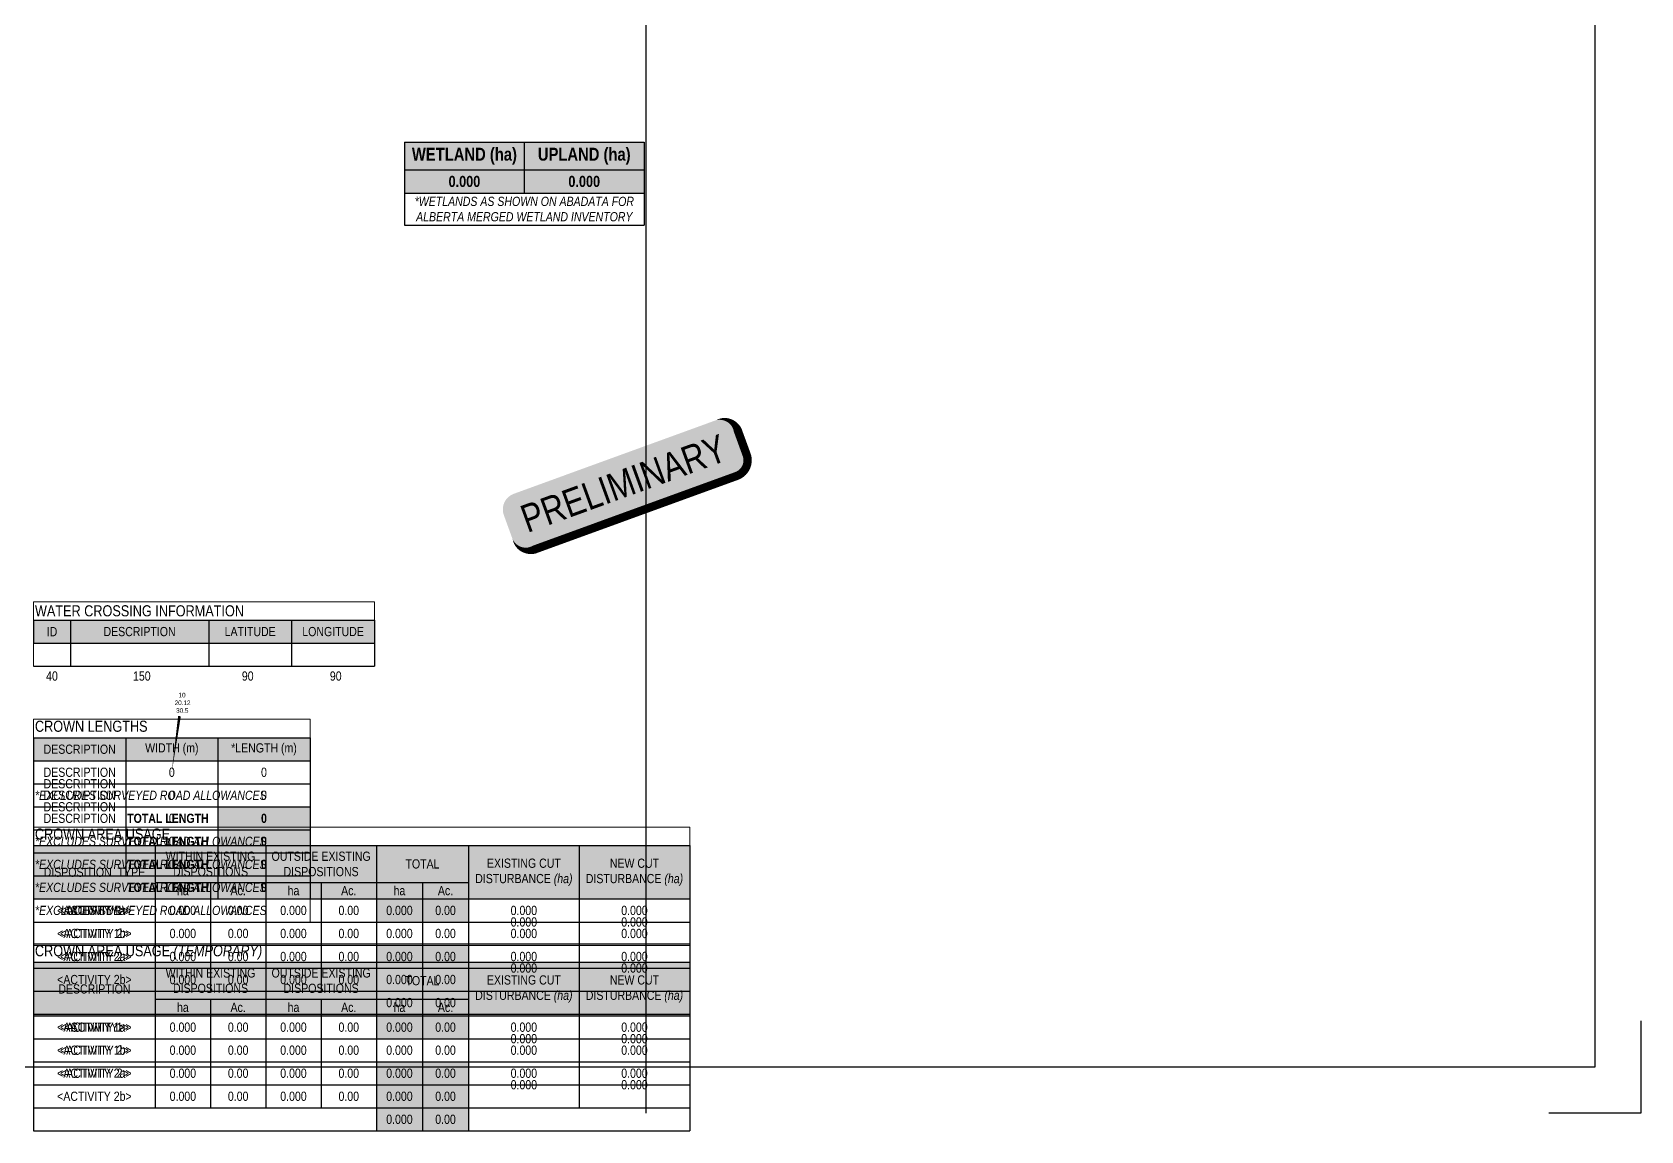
# Paper-space layout 'A' of a CAD drawing. Extents: x -3221 to 18, y -37 to 2387.
# Drawn here: x -1728 to 18, y -37 to 1155 of the extents above; entities that cross this region are included whole.
import ezdxf

# ---------------------------------------------------------------- set-up
doc = ezdxf.new("R2010")
doc.units = 0
doc.header["$LTSCALE"] = 5
doc.layers.get('Defpoints').update_dxf_attribs({"color": 9})
doc.layers.add('CG-NOTES', color=7, linetype='Continuous')
doc.layers.add('CG-PRELIM', color=7, linetype='Continuous')
doc.styles.add('0', font='ARIALN.TTF')
doc.styles.add('100L', font='ARIALN.TTF', dxfattribs={"height": 11})
doc.styles.add('80', font='ARIALN.TTF', dxfattribs={"height": 10})
doc.styles.add('80L', font='ARIALN.TTF', dxfattribs={"height": 10})
doc.styles.add('BOLD', font='ARIALNB.TTF')

# ---------------------------------------------------------------- blocks, each defined once
blk = doc.blocks.new('*U178')
at = {"color": 2}
for p, q in [((50, 2136), (50, -50)), ((50, -50), (-3088.5, -50))]:
    blk.add_line(p, q, dxfattribs=at)
blk.add_line((100, -100), (100, -100))
at = {"layer": 'Defpoints', "ltscale": 5}
for p, q in [((-979.5, 2186), (-979.5, -100)), ((100, 0), (100, -100)), ((100, -100), (0, -100))]:
    blk.add_line(p, q, dxfattribs=at)
blk = doc.blocks.new('*U353')
h = blk.add_hatch(color=50)
edge = h.paths.add_edge_path()
edge.add_line((-39, -11.5), (39, -11.5))
edge.add_arc((39, -5.5), 6, 270, 360)
edge.add_line((45, -5.5), (45, 4))
edge.add_arc((39, 4), 6, 0, 90)
edge.add_line((39, 10), (-39, 10))
edge.add_arc((-39, 4), 6, 90, 180)
edge.add_line((-45, 4), (-45, -5.5))
edge.add_arc((-39, -5.5), 6, 180, 270)
at = {"flags": 128}
blk.add_lwpolyline([(-39, -11.5, 3, 3, 0), (39, -11.5, 3, 3, 0.414214), (45, -5.5, 3, 3, 0), (45, 4, 3, 0, 0.414214), (39, 10, 0, 0, 0), (-39, 10, 0, 0, 0.414214), (-45, 4, 0, 0, 0), (-45, -5.5, 0, 3, 0.414214)], format="xyseb", close=True, dxfattribs=at)
at = {"style": '80'}
blk.add_attdef('ENTER_TEXT_001', (-26.85, -4.92), '', height=10, dxfattribs=at)
blk = doc.blocks.new('*T330')
at = {"layer": 'CG-NOTES', "color": 0, "lineweight": -2, "transparency": 16777216}
for p, q in [((0, 0), (260, 0)), ((0, 0), (0, -90)), ((130, 0), (130, -55)), ((260, 0), (260, -90)), ((0, -30), (260, -30)), ((0, -55), (260, -55)), ((0, -90), (260, -90))]:
    blk.add_line(p, q, dxfattribs=at)
at = {"layer": 'CG-NOTES', "color": 254, "transparency": 16777216}
for points in [[(0, 0), (0, -30), (130, 0), (130, -30)], [(130, 0), (130, -30), (260, 0), (260, -30)], [(0, -30), (0, -55), (130, -30), (130, -55)], [(130, -30), (130, -55), (260, -30), (260, -55)]]:
    blk.add_solid(points, dxfattribs=at)
at = {"layer": 'CG-NOTES', "color": 154, "transparency": 16777216, "char_height": 14, "width": 125, "attachment_point": 5, "style": '100L'}
for s, insert in [('{\\fArial Narrow|b1|i0|c0|p34;WETLAND (ha)}', (65, -15)), ('{\\fArial Narrow|b1|i0|c0|p34;UPLAND (ha)}', (195, -15))]:
    blk.add_mtext(s, dxfattribs=dict(at, insert=insert))
at = {"layer": 'CG-NOTES', "color": 1, "transparency": 16777216, "attachment_point": 5, "style": '0'}
for s, insert, char_height, width in [('{\\fArial Narrow|b1|i0|c0|p34;\\C240;0.000}', (65, -42.5), 12, 125), ('{\\fArial Narrow|b1|i0|c0|p34;\\C240;0.000}', (195, -42.5), 12, 125), ('{\\fArial Narrow|b0|i1|c0|p34;\\C256;*WETLANDS AS SHOWN ON ABADATA FOR ALBERTA MERGED WETLAND INVENTORY}', (130, -72.5), 10, 255)]:
    blk.add_mtext(s, dxfattribs=dict(at, insert=insert, char_height=char_height, width=width))
blk = doc.blocks.new('*U328')
blk.add_blockref('*T330', (-362.8, -964.9))
blk = doc.blocks.new('*T333')
at = {"layer": 'CG-NOTES', "color": 0, "linetype": 'ByBlock', "lineweight": -2, "transparency": 16777216}
for p, q in [((0, -20), (712, -20)), ((0, -20), (0, -78)), ((132, -20), (132, -78)), ((252, -20), (252, -78)), ((372, -20), (372, -78)), ((472, -20), (472, -78)), ((592, -20), (592, -78)), ((712, -20), (712, -78)), ((132, -60), (472, -60)), ((192, -60), (192, -78)), ((312, -60), (312, -78)), ((422, -60), (422, -78)), ((0, -78), (712, -78))]:
    blk.add_line(p, q, dxfattribs=at)
at = {"layer": 'CG-NOTES', "color": 254, "transparency": 16777216}
for points in [[(0, -20), (0, -78), (132, -20), (132, -78)], [(132, -20), (132, -60), (252, -20), (252, -60)], [(252, -20), (252, -60), (372, -20), (372, -60)], [(372, -20), (372, -60), (472, -20), (472, -60)], [(472, -20), (472, -78), (592, -20), (592, -78)], [(592, -20), (592, -78), (712, -20), (712, -78)], [(132, -60), (132, -78), (192, -60), (192, -78)], [(192, -60), (192, -78), (252, -60), (252, -78)], [(252, -60), (252, -78), (312, -60), (312, -78)], [(312, -60), (312, -78), (372, -60), (372, -78)], [(372, -60), (372, -78), (422, -60), (422, -78)], [(422, -60), (422, -78), (472, -60), (472, -78)]]:
    blk.add_solid(points, dxfattribs=at)
at = {"layer": 'Defpoints', "color": 8, "linetype": 'ByBlock', "lineweight": 0, "transparency": 16777216}
for p, q in [((0, 0), (712, 0)), ((0, 0), (0, -20)), ((712, 0), (712, -20))]:
    blk.add_line(p, q, dxfattribs=at)
at = {"layer": 'CG-NOTES', "color": 14, "transparency": 16777216, "insert": (1.5, -1.5), "char_height": 12, "width": 709, "attachment_point": 1, "style": '80'}
blk.add_mtext('CROWN AREA USAGE', dxfattribs=at)
at = {"layer": 'CG-NOTES', "color": 1, "transparency": 16777216, "char_height": 10, "attachment_point": 5, "style": '80'}
for s, insert, width in [('WITHIN EXISTING DISPOSITIONS', (192, -40), 117), ('OUTSIDE EXISTING DISPOSITIONS', (312, -40), 117), ('TOTAL', (422, -40), 97), ('EXISTING CUT DISTURBANCE {\\fArial Narrow|b0|i1|c0|p34;(ha)}', (532, -49), 117), ('NEW CUT DISTURBANCE {\\fArial Narrow|b0|i1|c0|p34;(ha)}', (652, -49), 117), ('DISPOSITION  TYPE', (66, -49), 129), ('ha', (162, -69), 57), ('Ac.', (222, -69), 57), ('ha', (282, -69), 57), ('Ac.', (342, -69), 57), ('ha', (397, -69), 47), ('Ac.', (447, -69), 47)]:
    blk.add_mtext(s, dxfattribs=dict(at, insert=insert, width=width))
blk = doc.blocks.new('*T366')
at = {"layer": 'CG-NOTES', "color": 0, "linetype": 'ByBlock', "lineweight": -2, "transparency": 16777216}
for p, q in [((0, 0), (712, 0)), ((0, 0), (0, -25)), ((132, 0), (132, -25)), ((192, 0), (192, -25)), ((252, 0), (252, -25)), ((312, 0), (312, -25)), ((372, 0), (372, -25)), ((422, 0), (422, -25)), ((472, 0), (472, -25)), ((592, 0), (592, -25)), ((712, 0), (712, -25)), ((0, -25), (712, -25))]:
    blk.add_line(p, q, dxfattribs=at)
at = {"layer": 'CG-NOTES', "color": 254, "transparency": 16777216}
for points in [[(372, 0), (372, -25), (422, 0), (422, -25)], [(422, 0), (422, -25), (472, 0), (472, -25)]]:
    blk.add_solid(points, dxfattribs=at)
at = {"layer": 'CG-NOTES', "transparency": 16777216, "insert": (66, -12.5), "char_height": 10, "width": 129, "attachment_point": 5, "style": '80'}
blk.add_mtext('<ACTIVITY>', dxfattribs=at)
at = {"layer": 'CG-NOTES', "color": 0, "transparency": 16777216, "char_height": 10, "attachment_point": 5, "style": '80L'}
for s, insert, width in [('0.000', (162, -12.5), 57), ('0.00', (222, -12.5), 57), ('0.000', (282, -12.5), 57), ('0.00', (342, -12.5), 57), ('0.000', (397, -12.5), 47), ('0.00', (447, -12.5), 47), ('0.000', (532, -12.5), 117), ('0.000', (652, -12.5), 117)]:
    blk.add_mtext(s, dxfattribs=dict(at, insert=insert, width=width))
blk = doc.blocks.new('*T367')
at = {"layer": 'CG-NOTES', "color": 0, "linetype": 'ByBlock', "lineweight": -2, "transparency": 16777216}
for p, q in [((0, 0), (712, 0)), ((0, 0), (0, -75)), ((132, 0), (132, -50)), ((192, 0), (192, -50)), ((252, 0), (252, -50)), ((312, 0), (312, -50)), ((372, 0), (372, -75)), ((422, 0), (422, -75)), ((472, 0), (472, -75)), ((592, 0), (592, -50)), ((712, 0), (712, -75)), ((0, -25), (712, -25)), ((0, -50), (712, -50)), ((0, -75), (712, -75))]:
    blk.add_line(p, q, dxfattribs=at)
at = {"layer": 'CG-NOTES', "color": 254, "transparency": 16777216}
for points in [[(372, -50), (372, -75), (422, -50), (422, -75)], [(422, -50), (422, -75), (472, -50), (472, -75)]]:
    blk.add_solid(points, dxfattribs=at)
at = {"layer": 'CG-NOTES', "transparency": 16777216, "char_height": 10, "width": 129, "attachment_point": 5, "style": '80'}
for s, insert in [('<ACTIVITY 1>', (66, -12.5)), ('<ACTIVITY 2>', (66, -37.5))]:
    blk.add_mtext(s, dxfattribs=dict(at, insert=insert))
at = {"layer": 'CG-NOTES', "color": 0, "transparency": 16777216, "char_height": 10, "attachment_point": 5, "style": '80L'}
for s, insert, width in [('0.000', (162, -12.5), 57), ('0.00', (222, -12.5), 57), ('0.000', (282, -12.5), 57), ('0.00', (342, -12.5), 57), ('0.000', (397, -12.5), 47), ('0.00', (447, -12.5), 47), ('0.000', (532, -12.5), 117), ('0.000', (652, -12.5), 117), ('0.000', (162, -37.5), 57), ('0.00', (222, -37.5), 57), ('0.000', (282, -37.5), 57), ('0.00', (342, -37.5), 57), ('0.000', (397, -37.5), 47), ('0.00', (447, -37.5), 47), ('0.000', (532, -37.5), 117), ('0.000', (652, -37.5), 117), ('0.000', (397, -62.5), 47), ('0.00', (447, -62.5), 47)]:
    blk.add_mtext(s, dxfattribs=dict(at, insert=insert, width=width))
blk = doc.blocks.new('*T368')
at = {"layer": 'CG-NOTES', "color": 0, "linetype": 'ByBlock', "lineweight": -2, "transparency": 16777216}
for p, q in [((0, 0), (712, 0)), ((0, 0), (0, -100)), ((132, 0), (132, -75)), ((192, 0), (192, -75)), ((252, 0), (252, -75)), ((312, 0), (312, -75)), ((372, 0), (372, -100)), ((422, 0), (422, -100)), ((472, 0), (472, -100)), ((592, 0), (592, -75)), ((712, 0), (712, -100)), ((0, -25), (472, -25)), ((0, -50), (712, -50)), ((0, -75), (712, -75)), ((0, -100), (712, -100))]:
    blk.add_line(p, q, dxfattribs=at)
at = {"layer": 'CG-NOTES', "color": 254, "transparency": 16777216}
for points in [[(372, -75), (372, -100), (422, -75), (422, -100)], [(422, -75), (422, -100), (472, -75), (472, -100)]]:
    blk.add_solid(points, dxfattribs=at)
at = {"layer": 'CG-NOTES', "transparency": 16777216, "char_height": 10, "width": 129, "attachment_point": 5, "style": '80'}
for s, insert in [('<ACTIVITY 1a>', (66, -12.5)), ('<ACTIVITY 1b>', (66, -37.5)), ('<ACTIVITY 2>', (66, -62.5))]:
    blk.add_mtext(s, dxfattribs=dict(at, insert=insert))
at = {"layer": 'CG-NOTES', "color": 0, "transparency": 16777216, "char_height": 10, "attachment_point": 5, "style": '80L'}
for s, insert, width in [('0.000', (162, -12.5), 57), ('0.00', (222, -12.5), 57), ('0.000', (282, -12.5), 57), ('0.00', (342, -12.5), 57), ('0.000', (397, -12.5), 47), ('0.00', (447, -12.5), 47), ('0.000', (162, -37.5), 57), ('0.00', (222, -37.5), 57), ('0.000', (282, -37.5), 57), ('0.00', (342, -37.5), 57), ('0.000', (397, -37.5), 47), ('0.00', (447, -37.5), 47), ('0.000', (532, -25), 117), ('0.000', (652, -25), 117), ('0.000', (162, -62.5), 57), ('0.00', (222, -62.5), 57), ('0.000', (282, -62.5), 57), ('0.00', (342, -62.5), 57), ('0.000', (397, -62.5), 47), ('0.00', (447, -62.5), 47), ('0.000', (532, -62.5), 117), ('0.000', (652, -62.5), 117), ('0.000', (397, -87.5), 47), ('0.00', (447, -87.5), 47)]:
    blk.add_mtext(s, dxfattribs=dict(at, insert=insert, width=width))
blk = doc.blocks.new('*T369')
at = {"layer": 'CG-NOTES', "color": 0, "linetype": 'ByBlock', "lineweight": -2, "transparency": 16777216}
for p, q in [((0, 0), (712, 0)), ((0, 0), (0, -125)), ((132, 0), (132, -100)), ((192, 0), (192, -100)), ((252, 0), (252, -100)), ((312, 0), (312, -100)), ((372, 0), (372, -125)), ((422, 0), (422, -125)), ((472, 0), (472, -125)), ((592, 0), (592, -100)), ((712, 0), (712, -125)), ((0, -25), (472, -25)), ((0, -50), (712, -50)), ((0, -75), (472, -75)), ((0, -100), (712, -100)), ((0, -125), (712, -125))]:
    blk.add_line(p, q, dxfattribs=at)
at = {"layer": 'CG-NOTES', "color": 254, "transparency": 16777216}
for points in [[(372, -100), (372, -125), (422, -100), (422, -125)], [(422, -100), (422, -125), (472, -100), (472, -125)]]:
    blk.add_solid(points, dxfattribs=at)
at = {"layer": 'CG-NOTES', "transparency": 16777216, "char_height": 10, "width": 129, "attachment_point": 5, "style": '80'}
for s, insert in [('<ACTIVITY 1a>', (66, -12.5)), ('<ACTIVITY 1b>', (66, -37.5)), ('<ACTIVITY 2a>', (66, -62.5)), ('<ACTIVITY 2b>', (66, -87.5))]:
    blk.add_mtext(s, dxfattribs=dict(at, insert=insert))
at = {"layer": 'CG-NOTES', "color": 0, "transparency": 16777216, "char_height": 10, "attachment_point": 5, "style": '80L'}
for s, insert, width in [('0.000', (162, -12.5), 57), ('0.00', (222, -12.5), 57), ('0.000', (282, -12.5), 57), ('0.00', (342, -12.5), 57), ('0.000', (397, -12.5), 47), ('0.00', (447, -12.5), 47), ('0.000', (162, -37.5), 57), ('0.00', (222, -37.5), 57), ('0.000', (282, -37.5), 57), ('0.00', (342, -37.5), 57), ('0.000', (397, -37.5), 47), ('0.00', (447, -37.5), 47), ('0.000', (532, -25), 117), ('0.000', (652, -25), 117), ('0.000', (162, -62.5), 57), ('0.00', (222, -62.5), 57), ('0.000', (282, -62.5), 57), ('0.00', (342, -62.5), 57), ('0.000', (397, -62.5), 47), ('0.00', (447, -62.5), 47), ('0.000', (532, -75), 117), ('0.000', (652, -75), 117), ('0.000', (162, -87.5), 57), ('0.00', (222, -87.5), 57), ('0.000', (282, -87.5), 57), ('0.00', (342, -87.5), 57), ('0.000', (397, -87.5), 47), ('0.00', (447, -87.5), 47), ('0.000', (397, -112.5), 47), ('0.00', (447, -112.5), 47)]:
    blk.add_mtext(s, dxfattribs=dict(at, insert=insert, width=width))
blk = doc.blocks.new('*U364')
for name in ['*T366', '*T367', '*T368', '*T369']:
    blk.add_blockref(name, (0, 0))
blk = doc.blocks.new('*T335')
at = {"layer": 'CG-NOTES', "color": 0, "linetype": 'ByBlock', "lineweight": -2, "transparency": 16777216}
for p, q in [((0, -20), (300, -20)), ((0, -20), (0, -45)), ((100, -20), (100, -45)), ((200, -20), (200, -45)), ((300, -20), (300, -45)), ((0, -45), (300, -45))]:
    blk.add_line(p, q, dxfattribs=at)
at = {"layer": 'CG-NOTES', "color": 254, "transparency": 16777216}
for points in [[(0, -20), (0, -45), (100, -20), (100, -45)], [(100, -20), (100, -45), (200, -20), (200, -45)], [(200, -20), (200, -45), (300, -20), (300, -45)]]:
    blk.add_solid(points, dxfattribs=at)
at = {"layer": 'Defpoints', "color": 8, "linetype": 'ByBlock', "lineweight": 0, "transparency": 16777216}
for p, q in [((0, 0), (300, 0)), ((0, 0), (0, -20)), ((300, 0), (300, -20))]:
    blk.add_line(p, q, dxfattribs=at)
at = {"layer": 'CG-NOTES', "color": 14, "transparency": 16777216, "insert": (1.5, -1.5), "char_height": 12, "width": 297, "attachment_point": 1, "style": '80'}
blk.add_mtext('CROWN LENGTHS', dxfattribs=at)
at = {"layer": 'CG-NOTES', "color": 1, "transparency": 16777216, "char_height": 10, "width": 97, "attachment_point": 5, "style": '80L'}
for s, insert in [('DESCRIPTION', (50, -32.5)), ('WIDTH (m)', (150, -32.5)), ('*LENGTH (m)', (250, -32.5))]:
    blk.add_mtext(s, dxfattribs=dict(at, insert=insert))
blk = doc.blocks.new('*T312')
at = {"layer": 'CG-NOTES', "color": 0, "linetype": 'ByBlock', "lineweight": -2, "transparency": 16777216}
for p, q in [((0, 0), (300, 0)), ((0, 0), (0, -25)), ((100, 0), (100, -25)), ((200, 0), (200, -25)), ((300, 0), (300, -25)), ((0, -25), (300, -25))]:
    blk.add_line(p, q, dxfattribs=at)
at = {"layer": 'Defpoints', "color": 8, "linetype": 'ByBlock', "lineweight": 0, "transparency": 16777216}
for p, q in [((0, -25), (0, -50)), ((300, -25), (300, -50)), ((0, -50), (300, -50))]:
    blk.add_line(p, q, dxfattribs=at)
at = {"layer": 'CG-NOTES', "color": 0, "transparency": 16777216, "char_height": 10, "style": '80L'}
for s, insert, width, attachment_point in [('DESCRIPTION', (50, -12.5), 97, 5), ('0', (150, -12.5), 97, 5), ('0', (250, -12.5), 97, 5), ('{\\fArial Narrow|b0|i1|c0|p34;*EXCLUDES SURVEYED ROAD ALLOWANCES}', (1.5, -37.5), 297, 4)]:
    blk.add_mtext(s, dxfattribs=dict(at, insert=insert, width=width, attachment_point=attachment_point))
blk = doc.blocks.new('*T313')
at = {"layer": 'CG-NOTES', "color": 0, "linetype": 'ByBlock', "lineweight": -2, "transparency": 16777216}
for p, q in [((0, 0), (300, 0)), ((0, 0), (0, -75)), ((100, 0), (100, -50)), ((200, 0), (200, -75)), ((300, 0), (300, -75)), ((100, -25), (300, -25)), ((0, -50), (300, -50)), ((0, -75), (300, -75))]:
    blk.add_line(p, q, dxfattribs=at)
at = {"layer": 'CG-NOTES', "color": 254, "transparency": 16777216}
blk.add_solid([(200, -50), (200, -75), (300, -50), (300, -75)], dxfattribs=at)
at = {"layer": 'Defpoints', "color": 8, "linetype": 'ByBlock', "lineweight": 0, "transparency": 16777216}
for p, q in [((0, -75), (0, -100)), ((300, -75), (300, -100)), ((0, -100), (300, -100))]:
    blk.add_line(p, q, dxfattribs=at)
at = {"layer": 'CG-NOTES', "color": 0, "transparency": 16777216, "char_height": 10}
for s, insert, width, attachment_point, style in [('0', (150, -12.5), 97, 5, '80L'), ('0', (250, -12.5), 97, 5, '80L'), ('DESCRIPTION', (50, -25), 97, 5, '80L'), ('0', (150, -37.5), 97, 5, '80L'), ('0', (250, -37.5), 97, 5, '80L'), ('TOTAL LENGTH', (190, -62.5), 180, 6, 'BOLD'), ('0', (250, -62.5), 97, 5, 'BOLD'), ('{\\fArial Narrow|b0|i1|c0|p34;*EXCLUDES SURVEYED ROAD ALLOWANCES}', (1.5, -87.5), 297, 4, 'BOLD')]:
    blk.add_mtext(s, dxfattribs=dict(at, insert=insert, width=width, attachment_point=attachment_point, style=style))
blk = doc.blocks.new('*T314')
at = {"layer": 'CG-NOTES', "color": 0, "linetype": 'ByBlock', "lineweight": -2, "transparency": 16777216}
for p, q in [((0, 0), (300, 0)), ((0, 0), (0, -100)), ((100, 0), (100, -75)), ((200, 0), (200, -100)), ((300, 0), (300, -100)), ((100, -25), (300, -25)), ((100, -50), (300, -50)), ((0, -75), (300, -75)), ((0, -100), (300, -100))]:
    blk.add_line(p, q, dxfattribs=at)
at = {"layer": 'CG-NOTES', "color": 254, "transparency": 16777216}
blk.add_solid([(200, -75), (200, -100), (300, -75), (300, -100)], dxfattribs=at)
at = {"layer": 'Defpoints', "color": 8, "linetype": 'ByBlock', "lineweight": 0, "transparency": 16777216}
for p, q in [((0, -100), (0, -125)), ((300, -100), (300, -125)), ((0, -125), (300, -125))]:
    blk.add_line(p, q, dxfattribs=at)
at = {"layer": 'CG-NOTES', "color": 0, "transparency": 16777216, "char_height": 10}
for s, insert, width, attachment_point, style in [('0', (150, -12.5), 97, 5, '80L'), ('0', (250, -12.5), 97, 5, '80L'), ('DESCRIPTION', (50, -37.5), 97, 5, '80L'), ('0', (150, -37.5), 97, 5, '80L'), ('0', (250, -37.5), 97, 5, '80L'), ('0', (150, -62.5), 97, 5, '80L'), ('0', (250, -62.5), 97, 5, '80L'), ('TOTAL LENGTH', (190, -87.5), 180, 6, 'BOLD'), ('0', (250, -87.5), 97, 5, 'BOLD'), ('{\\fArial Narrow|b0|i1|c0|p34;*EXCLUDES SURVEYED ROAD ALLOWANCES}', (1.5, -112.5), 297, 4, 'BOLD')]:
    blk.add_mtext(s, dxfattribs=dict(at, insert=insert, width=width, attachment_point=attachment_point, style=style))
blk = doc.blocks.new('*T315')
at = {"layer": 'CG-NOTES', "color": 0, "linetype": 'ByBlock', "lineweight": -2, "transparency": 16777216}
for p, q in [((0, 0), (300, 0)), ((0, 0), (0, -125)), ((100, 0), (100, -100)), ((200, 0), (200, -125)), ((300, 0), (300, -125)), ((100, -25), (300, -25)), ((100, -50), (300, -50)), ((100, -75), (300, -75)), ((0, -100), (300, -100)), ((0, -125), (300, -125))]:
    blk.add_line(p, q, dxfattribs=at)
at = {"layer": 'CG-NOTES', "color": 254, "transparency": 16777216}
blk.add_solid([(200, -100), (200, -125), (300, -100), (300, -125)], dxfattribs=at)
at = {"layer": 'Defpoints', "color": 8, "linetype": 'ByBlock', "lineweight": 0, "transparency": 16777216}
for p, q in [((0, -125), (0, -150)), ((300, -125), (300, -150)), ((0, -150), (300, -150))]:
    blk.add_line(p, q, dxfattribs=at)
at = {"layer": 'CG-NOTES', "color": 0, "transparency": 16777216, "char_height": 10}
for s, insert, width, attachment_point, style in [('0', (150, -12.5), 97, 5, '80L'), ('0', (250, -12.5), 97, 5, '80L'), ('0', (150, -37.5), 97, 5, '80L'), ('0', (250, -37.5), 97, 5, '80L'), ('DESCRIPTION', (50, -50), 97, 5, '80L'), ('0', (150, -62.5), 97, 5, '80L'), ('0', (250, -62.5), 97, 5, '80L'), ('0', (150, -87.5), 97, 5, '80L'), ('0', (250, -87.5), 97, 5, '80L'), ('TOTAL LENGTH', (190, -112.5), 180, 6, 'BOLD'), ('0', (250, -112.5), 97, 5, 'BOLD'), ('{\\fArial Narrow|b0|i1|c0|p34;*EXCLUDES SURVEYED ROAD ALLOWANCES}', (1.5, -137.5), 297, 4, 'BOLD')]:
    blk.add_mtext(s, dxfattribs=dict(at, insert=insert, width=width, attachment_point=attachment_point, style=style))
blk = doc.blocks.new('*T316')
at = {"layer": 'CG-NOTES', "color": 0, "linetype": 'ByBlock', "lineweight": -2, "transparency": 16777216}
for p, q in [((0, 0), (300, 0)), ((0, 0), (0, -150)), ((100, 0), (100, -125)), ((200, 0), (200, -150)), ((300, 0), (300, -150)), ((100, -25), (300, -25)), ((100, -50), (300, -50)), ((100, -75), (300, -75)), ((100, -100), (300, -100)), ((0, -125), (300, -125)), ((0, -150), (300, -150))]:
    blk.add_line(p, q, dxfattribs=at)
at = {"layer": 'CG-NOTES', "color": 254, "transparency": 16777216}
blk.add_solid([(200, -125), (200, -150), (300, -125), (300, -150)], dxfattribs=at)
at = {"layer": 'Defpoints', "color": 8, "linetype": 'ByBlock', "lineweight": 0, "transparency": 16777216}
for p, q in [((0, -150), (0, -175)), ((300, -150), (300, -175)), ((0, -175), (300, -175))]:
    blk.add_line(p, q, dxfattribs=at)
at = {"layer": 'CG-NOTES', "color": 0, "transparency": 16777216, "char_height": 10}
for s, insert, width, attachment_point, style in [('0', (150, -12.5), 97, 5, '80L'), ('0', (250, -12.5), 97, 5, '80L'), ('0', (150, -37.5), 97, 5, '80L'), ('0', (250, -37.5), 97, 5, '80L'), ('DESCRIPTION', (50, -62.5), 97, 5, '80L'), ('0', (150, -62.5), 97, 5, '80L'), ('0', (250, -62.5), 97, 5, '80L'), ('0', (150, -87.5), 97, 5, '80L'), ('0', (250, -87.5), 97, 5, '80L'), ('0', (150, -112.5), 97, 5, '80L'), ('0', (250, -112.5), 97, 5, '80L'), ('TOTAL LENGTH', (190, -137.5), 180, 6, 'BOLD'), ('0', (250, -137.5), 97, 5, 'BOLD'), ('{\\fArial Narrow|b0|i1|c0|p34;*EXCLUDES SURVEYED ROAD ALLOWANCES}', (1.5, -162.5), 297, 4, 'BOLD')]:
    blk.add_mtext(s, dxfattribs=dict(at, insert=insert, width=width, attachment_point=attachment_point, style=style))
blk = doc.blocks.new('*U311')
for name in ['*T312', '*T313', '*T314', '*T315', '*T316']:
    blk.add_blockref(name, (0, 0))
blk = doc.blocks.new('*T336')
at = {"layer": 'CG-NOTES', "color": 0, "linetype": 'ByBlock', "lineweight": -2, "transparency": 16777216}
for p, q in [((0, -20), (712, -20)), ((0, -20), (0, -78)), ((132, -20), (132, -78)), ((252, -20), (252, -78)), ((372, -20), (372, -78)), ((472, -20), (472, -78)), ((592, -20), (592, -78)), ((712, -20), (712, -78)), ((132, -60), (472, -60)), ((192, -60), (192, -78)), ((312, -60), (312, -78)), ((422, -60), (422, -78)), ((0, -78), (712, -78))]:
    blk.add_line(p, q, dxfattribs=at)
at = {"layer": 'CG-NOTES', "color": 254, "transparency": 16777216}
for points in [[(0, -20), (0, -78), (132, -20), (132, -78)], [(132, -20), (132, -60), (252, -20), (252, -60)], [(252, -20), (252, -60), (372, -20), (372, -60)], [(372, -20), (372, -60), (472, -20), (472, -60)], [(472, -20), (472, -78), (592, -20), (592, -78)], [(592, -20), (592, -78), (712, -20), (712, -78)], [(132, -60), (132, -78), (192, -60), (192, -78)], [(192, -60), (192, -78), (252, -60), (252, -78)], [(252, -60), (252, -78), (312, -60), (312, -78)], [(312, -60), (312, -78), (372, -60), (372, -78)], [(372, -60), (372, -78), (422, -60), (422, -78)], [(422, -60), (422, -78), (472, -60), (472, -78)]]:
    blk.add_solid(points, dxfattribs=at)
at = {"layer": 'Defpoints', "color": 8, "linetype": 'ByBlock', "lineweight": 0, "transparency": 16777216}
for p, q in [((0, 0), (712, 0)), ((0, 0), (0, -20)), ((712, 0), (712, -20))]:
    blk.add_line(p, q, dxfattribs=at)
at = {"layer": 'CG-NOTES', "color": 14, "transparency": 16777216, "insert": (1.5, -1.5), "char_height": 12, "width": 709, "attachment_point": 1, "style": '80'}
blk.add_mtext('CROWN AREA USAGE{\\fArial Narrow|b0|i1|c0|p34; (TEMPORARY)}', dxfattribs=at)
at = {"layer": 'CG-NOTES', "color": 1, "transparency": 16777216, "char_height": 10, "attachment_point": 5, "style": '80'}
for s, insert, width in [('WITHIN EXISTING DISPOSITIONS', (192, -40), 117), ('OUTSIDE EXISTING DISPOSITIONS', (312, -40), 117), ('TOTAL', (422, -40), 97), ('EXISTING CUT DISTURBANCE {\\fArial Narrow|b0|i1|c0|p34;(ha)}', (532, -49), 117), ('NEW CUT DISTURBANCE {\\fArial Narrow|b0|i1|c0|p34;(ha)}', (652, -49), 117), ('DESCRIPTION', (66, -49), 129), ('ha', (162, -69), 57), ('Ac.', (222, -69), 57), ('ha', (282, -69), 57), ('Ac.', (342, -69), 57), ('ha', (397, -69), 47), ('Ac.', (447, -69), 47)]:
    blk.add_mtext(s, dxfattribs=dict(at, insert=insert, width=width))
blk = doc.blocks.new('*T339')
at = {"layer": 'CG-NOTES', "color": 0, "linetype": 'ByBlock', "lineweight": -2, "transparency": 16777216}
for p, q in [((0, -20), (370, -20)), ((0, -20), (0, -45)), ((40, -20), (40, -45)), ((190, -20), (190, -45)), ((280, -20), (280, -45)), ((370, -20), (370, -45)), ((0, -45), (370, -45))]:
    blk.add_line(p, q, dxfattribs=at)
at = {"layer": 'CG-NOTES', "color": 254, "transparency": 16777216}
for points in [[(0, -20), (0, -45), (40, -20), (40, -45)], [(40, -20), (40, -45), (190, -20), (190, -45)], [(190, -20), (190, -45), (280, -20), (280, -45)], [(280, -20), (280, -45), (370, -20), (370, -45)]]:
    blk.add_solid(points, dxfattribs=at)
at = {"layer": 'Defpoints', "color": 8, "linetype": 'ByBlock', "lineweight": 0, "transparency": 16777216}
for p, q in [((0, 0), (370, 0)), ((0, 0), (0, -20)), ((370, 0), (370, -20))]:
    blk.add_line(p, q, dxfattribs=at)
at = {"layer": 'CG-NOTES', "color": 0, "transparency": 16777216, "insert": (1.5, -10), "char_height": 12, "width": 367, "attachment_point": 4, "style": 'BOLD'}
blk.add_mtext('{\\fArial Narrow|b0|i0|c0|p34;\\C14;WATER CROSSING INFORMATION}', dxfattribs=at)
at = {"layer": 'CG-NOTES', "color": 1, "transparency": 16777216, "char_height": 10, "attachment_point": 5, "style": '80'}
for s, insert, width in [('ID', (20, -32.5), 37), ('DESCRIPTION', (115, -32.5), 147), ('LATITUDE', (235, -32.5), 87), ('LONGITUDE', (325, -32.5), 87)]:
    blk.add_mtext(s, dxfattribs=dict(at, insert=insert, width=width))
blk = doc.blocks.new('*T342')
at = {"layer": 'CG-NOTES', "linetype": 'ByBlock', "lineweight": -2, "transparency": 16777216}
for p, q in [((0, 0), (370, 0)), ((0, -25), (370, -25))]:
    blk.add_line(p, q, dxfattribs=at)
at = {"layer": 'CG-NOTES', "linetype": 'ByBlock', "lineweight": 15, "transparency": 16777216}
blk.add_line((0, 0), (0, -25), dxfattribs=at)
at = {"layer": 'CG-NOTES', "color": 0, "linetype": 'ByBlock', "lineweight": -2, "transparency": 16777216}
for p, q in [((40, 0), (40, -25)), ((190, 0), (190, -25)), ((280, 0), (280, -25)), ((370, 0), (370, -25))]:
    blk.add_line(p, q, dxfattribs=at)

psp = doc.layouts.new('A')

# ---------------------------------------------------------------- linework, layer by layer
at = {"layer": 'Defpoints', "color": 3, "flags": 128}
psp.add_lwpolyline([(-1576.3, 350.4, 0, 3, 0), (-1567.7, 412.9, 0, 0, 0)], format="xyseb", dxfattribs=at)

# ---------------------------------------------------------------- block references
for name, p in [('*U178', (-82, 82)), ('*U328', (-960.7, 2000.6)), ('*T339', (-1726, 537.1)), ('*T342', (-1726, 492.1)), ('*T335', (-1726, 409.4)), ('*T333', (-1726, 292.4)), ('*T336', (-1726, 165.7))]:
    psp.add_blockref(name, p)
at = {"layer": 'CG-NOTES'}
for name, p in [('*U311', (-1726, 364.4)), ('*U364', (-1726, 214.4)), ('*U364', (-1726, 87.7))]:
    psp.add_blockref(name, p, dxfattribs=at)
at = {"layer": 'CG-PRELIM'}
ref = psp.add_blockref('*U353', (-1084.8, 666), dxfattribs=dict(at, xscale=2.999999999999998, yscale=2.999999999999998, zscale=2.999999999999998, rotation=20.00000000000001))
ref.add_attrib('ENTER_TEXT_001', 'PRELIMINARY', (-1190.2, 611.6), dxfattribs={"layer": '0', "height": 30, "rotation": 20, "style": '80'})

# ---------------------------------------------------------------- texts
at = {"layer": 'Defpoints', "color": 3, "style": '80L'}
for s, p in [('40', (-1712.4, 451.4)), ('150', (-1618.1, 451.4)), ('90', (-1500, 451.4)), ('90', (-1404.5, 451.4))]:
    psp.add_text(s, height=10, dxfattribs=at).set_placement(p)
at = {"layer": 'Defpoints', "color": 3, "insert": (-1573, 438.2), "char_height": 5, "attachment_point": 1, "style": '80L'}
psp.add_mtext_dynamic_manual_height_columns('\\pi4.30365;10\\P\\pi0.10515;20.12\\P\\pi1.69962;30.5', width=14.081, gutter_width=50, heights=[0], dxfattribs=at)

doc.saveas('drawing.dxf')
